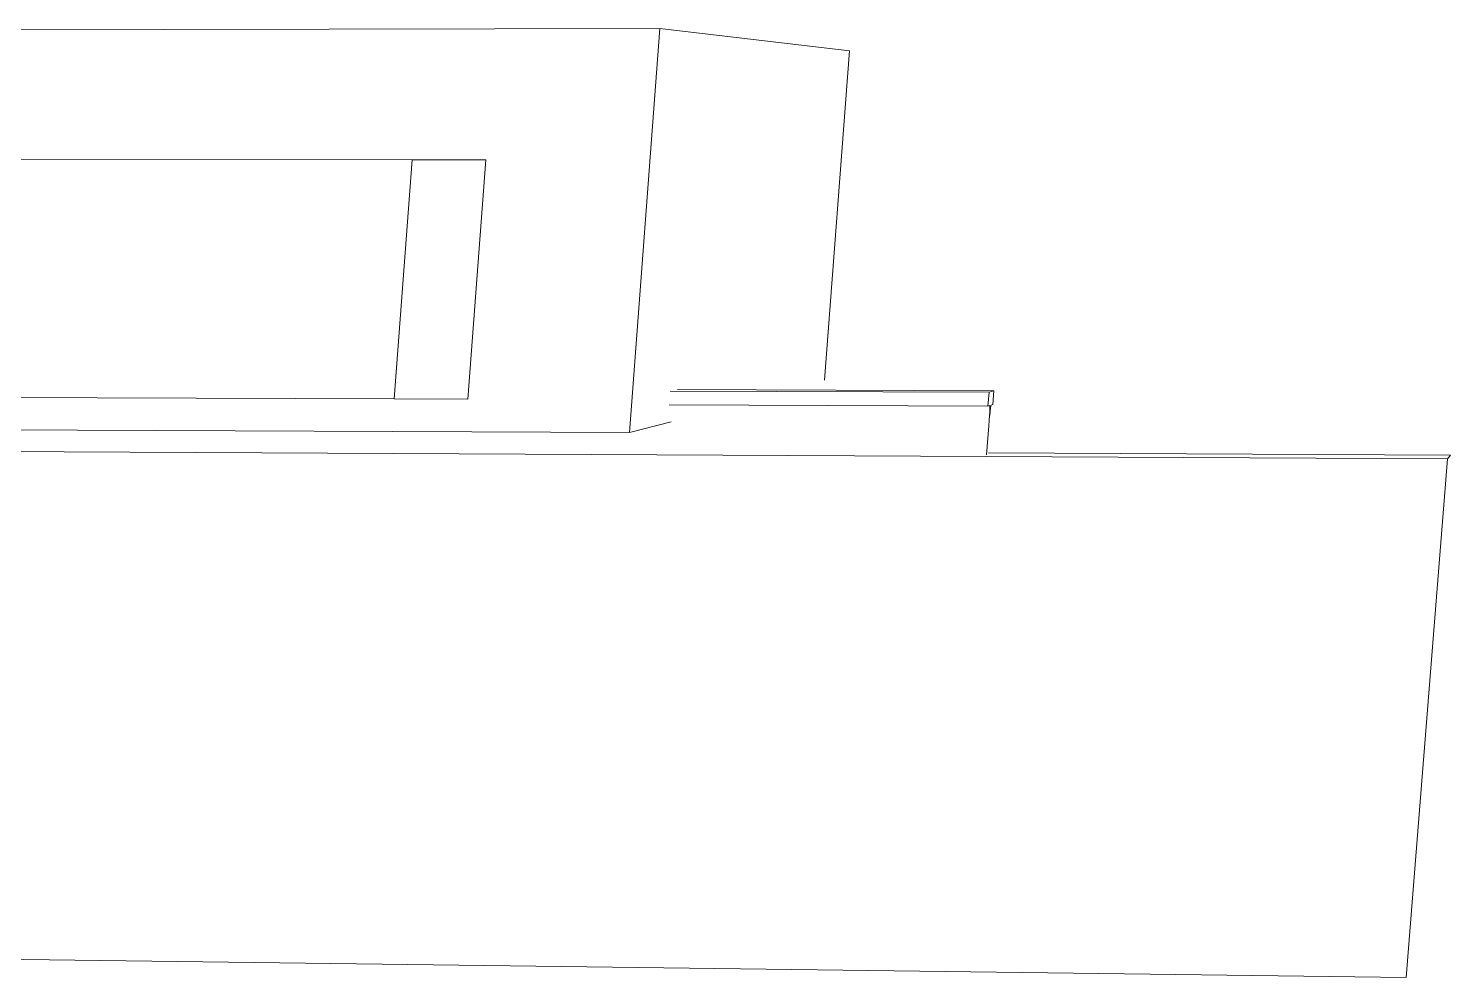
# Model space of a CAD drawing. Header units: inches. Extents: x 205 to 211, y -138 to -29.
# Drawn here: x 206.1414 to 206.2038, y -29.3019 to -29.2602 of the extents above; entities that cross this region are included whole.
import ezdxf

# ---------------------------------------------------------------- set-up
doc = ezdxf.new("R2010")
doc.units = ezdxf.units.IN
doc.header["$MEASUREMENT"] = 0
for name, color, linetype, lineweight in [('A-ROOF', 132, 'Continuous', 13), ('Q-CASE', 31, 'Continuous', 9), ('S-BEAM', 12, 'Continuous', 9)]:
    doc.layers.add(name, color=color, linetype=linetype, lineweight=lineweight)

msp = doc.modelspace()

# ---------------------------------------------------------------- linework, layer by layer
at = {"layer": 'A-ROOF'}
for p, q in [((206.169072, -29.260205), (205.741156, -29.261062)), ((206.169072, -29.260205), (206.167735, -29.277947)), ((206.177396, -29.261195), (206.169072, -29.260205)), ((206.177396, -29.261195), (206.176294, -29.275647)), ((206.167735, -29.277947), (205.740755, -29.276027)), ((206.167735, -29.277947), (206.169574, -29.27747))]:
    msp.add_line(p, q, dxfattribs=at)
at = {"layer": 'Q-CASE'}
for p, q in [((206.203628, -29.27909), (205.753816, -29.276908)), ((206.183482, -29.278839), (206.203759, -29.278936)), ((206.203759, -29.278936), (206.203628, -29.27909)), ((206.203628, -29.27909), (206.201819, -29.301866)), ((206.201819, -29.301866), (205.753276, -29.295993))]:
    msp.add_line(p, q, dxfattribs=at)
at = {"layer": 'S-BEAM'}
for p, q in [((205.74064, -29.265921), (206.158201, -29.265966)), ((206.158201, -29.265966), (206.157422, -29.27647)), ((206.158201, -29.265966), (206.157422, -29.27647)), ((206.16143, -29.265966), (206.158201, -29.265966)), ((206.160647, -29.276482), (206.16143, -29.265966)), ((206.157422, -29.27647), (205.740403, -29.274814)), ((206.157422, -29.27647), (206.160647, -29.276482)), ((206.183513, -29.276177), (206.169529, -29.276124)), ((206.183729, -29.276106), (206.169839, -29.276053)), ((206.183513, -29.276177), (206.183466, -29.27679)), ((206.183729, -29.276106), (206.183513, -29.276177)), ((206.183682, -29.276714), (206.183729, -29.276106)), ((206.183466, -29.27679), (206.169483, -29.276733)), ((206.183466, -29.27679), (206.18355, -29.27676)), ((206.183599, -29.276743), (206.183682, -29.276714)), ((206.183501, -29.277646), (206.183403, -29.278917))]:
    msp.add_line(p, q, dxfattribs=at)
for points in [[(206.18355, -29.27676, 0), (206.183552, -29.276789, 0), (206.18355, -29.276877, 0), (206.183543, -29.277017, 0), (206.183532, -29.277201, 0), (206.183518, -29.277415, 0), (206.183501, -29.277646, 0)], [(206.183547, -29.277195, 0), (206.183565, -29.277009, 0), (206.18358, -29.276866, 0), (206.183591, -29.276775, 0), (206.183599, -29.276743, 0)]]:
    msp.add_polyline3d(points, dxfattribs=at)

doc.saveas('drawing.dxf')
